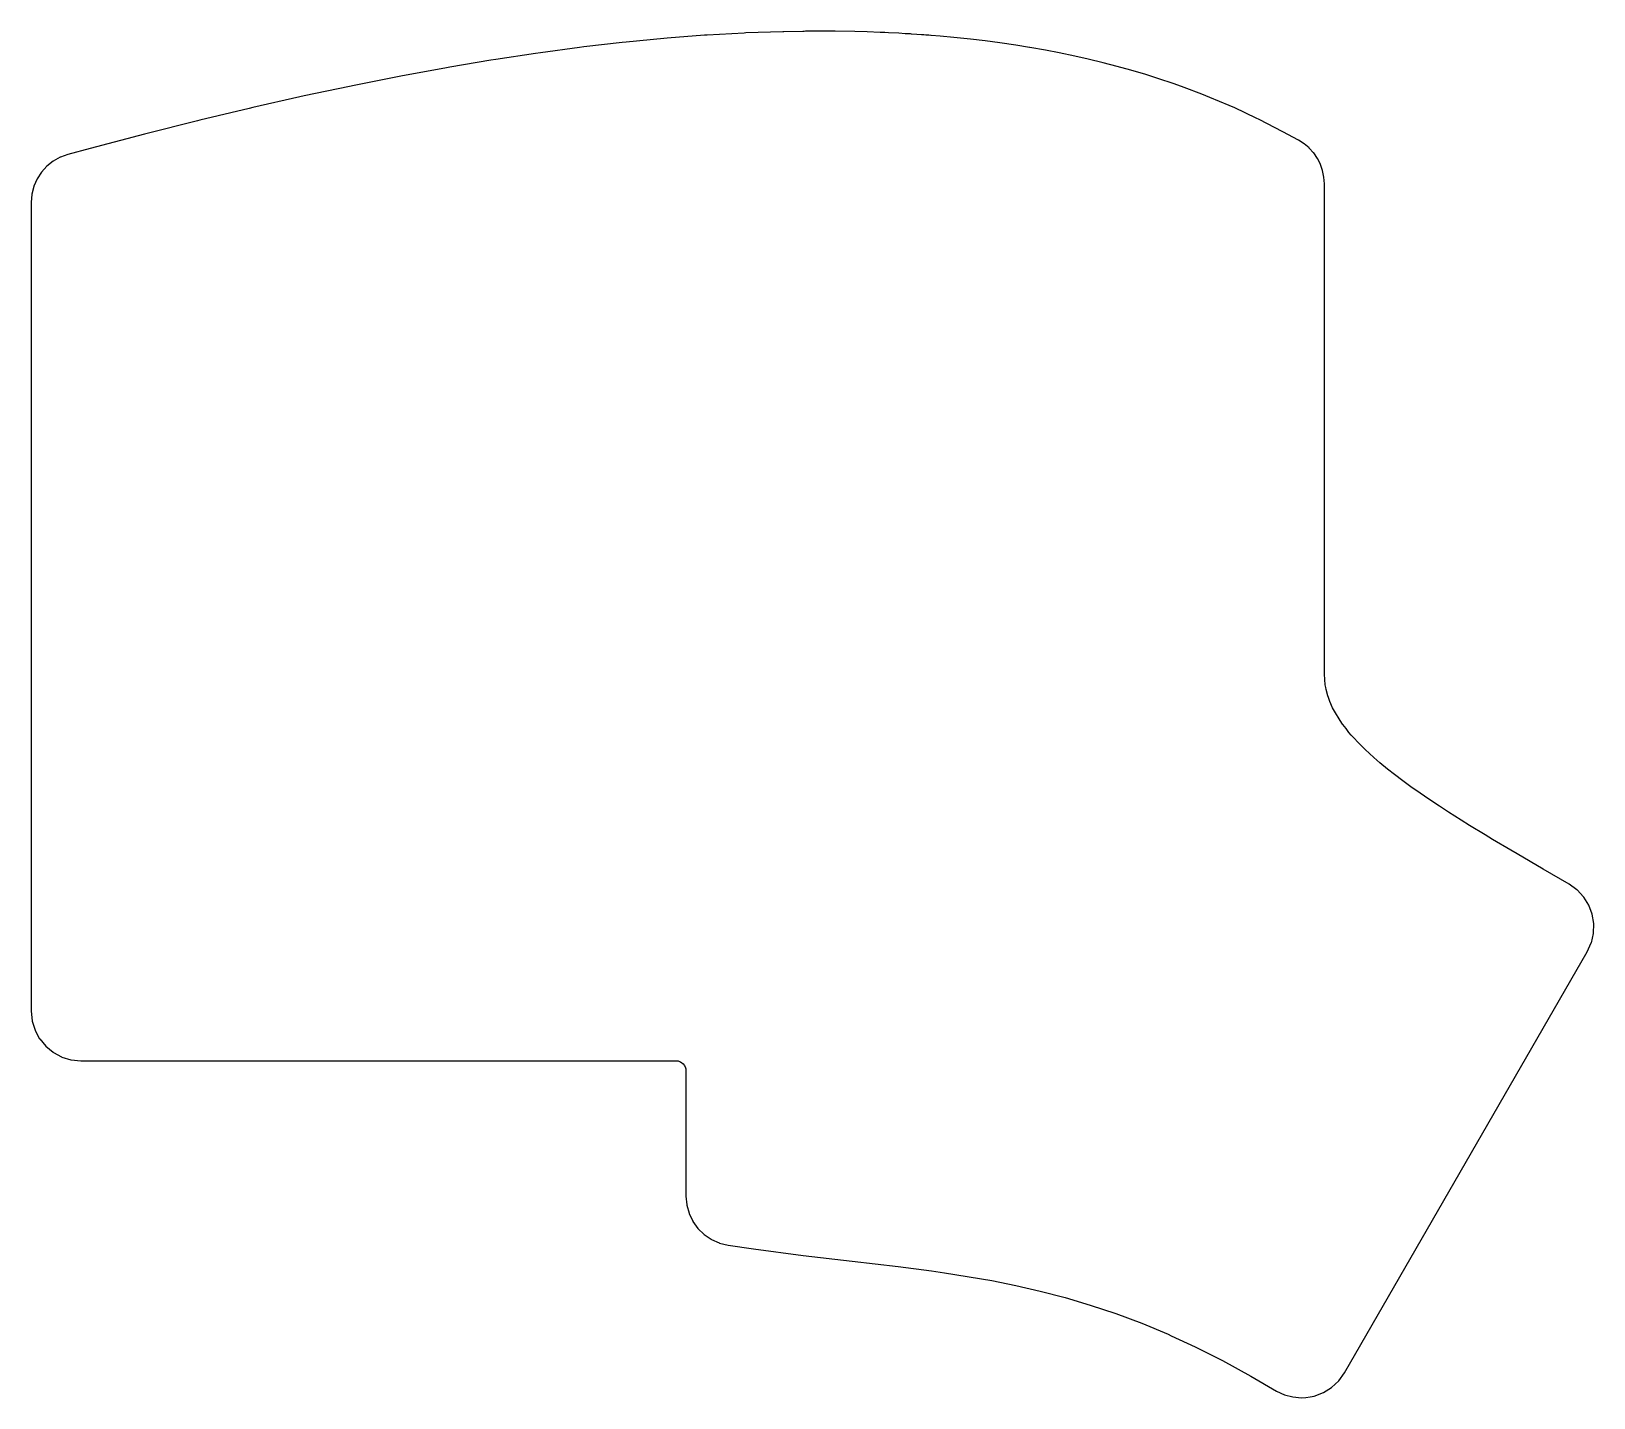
# Model space of a CAD drawing. Extents: x -79 to 79, y -69 to 69.
import ezdxf

# ---------------------------------------------------------------- set-up
doc = ezdxf.new("R2010")
doc.units = 0
doc.layers.get('0').update_dxf_attribs({"linetype": 'CONTINUOUS'})

msp = doc.modelspace()

# ---------------------------------------------------------------- linework, layer by layer
msp.add_lwpolyline([(49.6987, -68.8284), (50.1318, -68.7714), (50.5576, -68.6769), (51.4788, -68.3309), (52.3089, -67.8151), (53.0213, -67.1462), (53.5931, -66.3456), (78.0643, -23.9177), (78.4691, -23.024), (78.4787, -22.9954), (78.6907, -22.0679), (78.6945, -22.0374), (78.7203, -21.0883), (78.7191, -21.0714), (78.5599, -20.1251), (78.5592, -20.1223), (78.2243, -19.226), (78.2141, -19.2052), (77.7197, -18.402), (77.6975, -18.3728), (77.0535, -17.6806), (77.0291, -17.659), (76.2332, -17.0896), (73.6363, -15.5903), (70.9963, -14.0534), (70.3724, -13.6834), (68.5164, -12.5804), (67.7627, -12.122), (66.2128, -11.1755), (65.3682, -10.6448), (64.0801, -9.83013), (63.192, -9.24877), (62.1088, -8.53289), (61.2376, -7.93257), (60.2973, -7.27625), (59.4956, -6.68778), (58.6509, -6.05717), (57.9461, -5.49819), (57.1795, -4.87675), (56.5617, -4.3381), (56.5487, -4.32645), (55.6895, -3.54003), (55.3405, -3.19835), (55.14, -2.99495), (55.0419, -2.89142), (54.4863, -2.29997), (54.292, -2.08064), (54.0519, -1.79711), (53.7591, -1.42398), (53.4401, -1.01109), (53.4096, -0.969956), (53.1525, -0.602319), (52.5916, 0.333459), (52.4085, 0.668918), (52.142, 1.29914), (51.9839, 1.70542), (51.9273, 1.88912), (51.7706, 2.50447), (51.7173, 2.73435), (51.6691, 3.00163), (51.5794, 4.06487), (51.5794, 53.4763), (51.5346, 54.1463), (51.5332, 54.1566), (51.4008, 54.8028), (51.3975, 54.8148), (51.1797, 55.4372), (51.177, 55.4435), (50.8762, 56.0347), (50.8758, 56.0353), (50.4996, 56.5809), (50.4944, 56.5876), (50.052, 57.0744), (50.0424, 57.0837), (49.5379, 57.5074), (49.5294, 57.5136), (48.9618, 57.8723), (47.3912, 58.7234), (45.0026, 59.9597), (44.7151, 60.101), (42.5501, 61.1143), (41.9942, 61.3607), (40.0324, 62.1874), (39.2306, 62.5066), (37.4483, 63.1793), (36.4264, 63.5427), (34.7964, 64.0902), (33.5835, 64.4729), (32.0755, 64.9205), (30.704, 65.3014), (29.2844, 65.6704), (27.79, 66.0321), (26.4217, 66.3401), (24.8443, 66.6688), (23.4862, 66.93), (21.9013, 67.2103), (21.8743, 67.2147), (21.8715, 67.2151), (20.4765, 67.4404), (18.8851, 67.674), (17.3915, 67.8715), (15.9108, 68.0473), (14.2298, 68.2236), (12.8663, 68.3491), (11.9696, 68.4233), (11.9072, 68.4282), (11.7219, 68.4426), (11.7218, 68.4426), (11.7217, 68.4426), (11.4213, 68.4655), (11.2188, 68.4803), (11.0167, 68.4951), (10.9902, 68.497), (10.5237, 68.5294), (9.96141, 68.5663), (9.96096, 68.5663), (9.96091, 68.5663), (9.87804, 68.5716), (9.3509, 68.6036), (8.71462, 68.6395), (7.67138, 68.6919), (7.2869, 68.7067), (6.82322, 68.7286), (5.50073, 68.7757), (4.27205, 68.8086), (2.28462, 68.8404), (1.51471, 68.8458), (0.790966, 68.8475), (0.410137, 68.847), (0.064945, 68.8458), (-0.040883, 68.8452), (-0.239063, 68.8441), (-0.368803, 68.8431), (-0.495846, 68.8422), (-0.667644, 68.8407), (-0.700428, 68.8404), (-0.849468, 68.8389), (-0.939938, 68.8379), (-0.970379, 68.8376), (-2.90315, 68.8045), (-3.00378, 68.8021), (-6.70334, 68.6749), (-6.89641, 68.6659), (-10.6127, 68.4572), (-10.8889, 68.4385), (-14.6345, 68.1502), (-14.9834, 68.1195), (-18.7717, 67.7526), (-19.1817, 67.7086), (-23.0276, 67.2631), (-23.4861, 67.2056), (-27.4052, 66.6805), (-27.8983, 66.61), (-31.9076, 66.0035), (-32.4206, 65.9216), (-36.5381, 65.2308), (-37.0548, 65.1401), (-41.2998, 64.361), (-41.803, 64.2651), (-46.1957, 63.393), (-46.6672, 63.2963), (-51.229, 62.3254), (-51.6495, 62.2333), (-56.4029, 61.157), (-56.7518, 61.076), (-61.7205, 59.8865), (-61.9762, 59.8238), (-67.1849, 58.5125), (-67.3247, 58.4766), (-72.7992, 57.0339), (-75.0197, 56.4363), (-75.7884, 56.1603), (-75.8043, 56.153), (-76.502, 55.762), (-76.5172, 55.7518), (-77.1407, 55.2528), (-77.1481, 55.2458), (-77.6871, 54.6484), (-77.6886, 54.6464), (-78.1239, 53.9727), (-78.1303, 53.9608), (-78.4485, 53.2319), (-78.4556, 53.2112), (-78.6507, 52.4393), (-78.6537, 52.4214), (-78.7203, 51.608), (-78.7203, -29.8914), (-78.6245, -30.8681), (-78.6185, -30.8978), (-78.3387, -31.8074), (-78.3267, -31.8358), (-77.8746, -32.671), (-77.8652, -32.685), (-77.2541, -33.4252), (-77.252, -33.4273), (-76.5138, -34.0362), (-76.4944, -34.0493), (-75.6646, -34.4977), (-75.6306, -34.512), (-74.7266, -34.7895), (-74.6945, -34.796), (-73.7202, -34.8912), (-13.7494, -34.8912), (-13.5514, -34.9113), (-13.459, -34.9394), (-13.364, -34.969), (-13.2535, -35.0284), (-13.193, -35.0613), (-13.0434, -35.1844), (-13.0302, -35.2004), (-12.9205, -35.3341), (-12.885, -35.3993), (-12.8283, -35.5052), (-12.7977, -35.6037), (-12.7708, -35.6922), (-12.7508, -35.89), (-12.7508, -48.5207), (-12.6742, -49.4053), (-12.6692, -49.4328), (-12.4437, -50.2627), (-12.4331, -50.2912), (-12.0647, -51.0652), (-12.0555, -51.0807), (-11.5495, -51.7862), (-11.548, -51.7879), (-10.928, -52.3924), (-10.9123, -52.4052), (-10.2041, -52.8842), (-10.175, -52.9003), (-9.39089, -53.2465), (-9.36406, -53.2556), (-8.50132, -53.4641), (-5.95005, -53.8513), (-0.937634, -54.5273), (4.01213, -55.096), (8.62485, -55.6243), (11.9845, -56.0687), (13.3115, -56.2445), (18.0701, -57.0383), (20.4959, -57.5291), (22.954, -58.0963), (25.4475, -58.7507), (27.9796, -59.5031), (30.5535, -60.3643), (33.1726, -61.345), (35.8378, -62.455), (36.1557, -62.6013), (38.5544, -63.706), (39.5816, -64.2257), (41.3282, -65.1097), (44.1635, -66.6781), (46.7621, -68.1777), (47.5513, -68.5457), (48.3938, -68.7714), (49.2619, -68.8475)], close=True)

doc.saveas('drawing.dxf')
